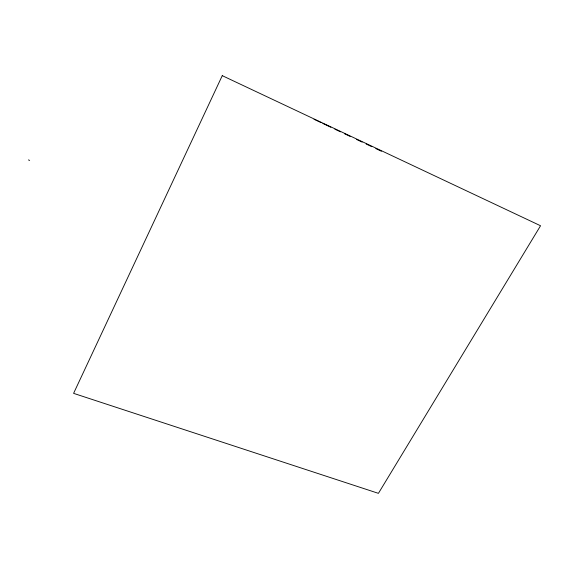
<?xml version="1.0" encoding="UTF-8"?>
<svg xmlns="http://www.w3.org/2000/svg" width="569" height="569" viewBox="0 0 569 569"><rect width="100%" height="100%" fill="white"/><g stroke="black" fill="none" stroke-linecap="round" stroke-linejoin="round"><path stroke-width="0.85" d="M28.45 159.917L29.652 160.408M314.017 119.277L321.236 122.698M322.843 123.459L330.866 127.271M334.878 129.17L340.49 131.837M344.501 133.736L350.12 136.404M356.535 139.448L362.147 142.115M366.159 144.021L371.777 146.681M375.789 148.587L381.401 151.247M222.259 75.656L73.593 393.357L378.421 493.344L540.55 225.751L222.259 75.656"/></g></svg>
